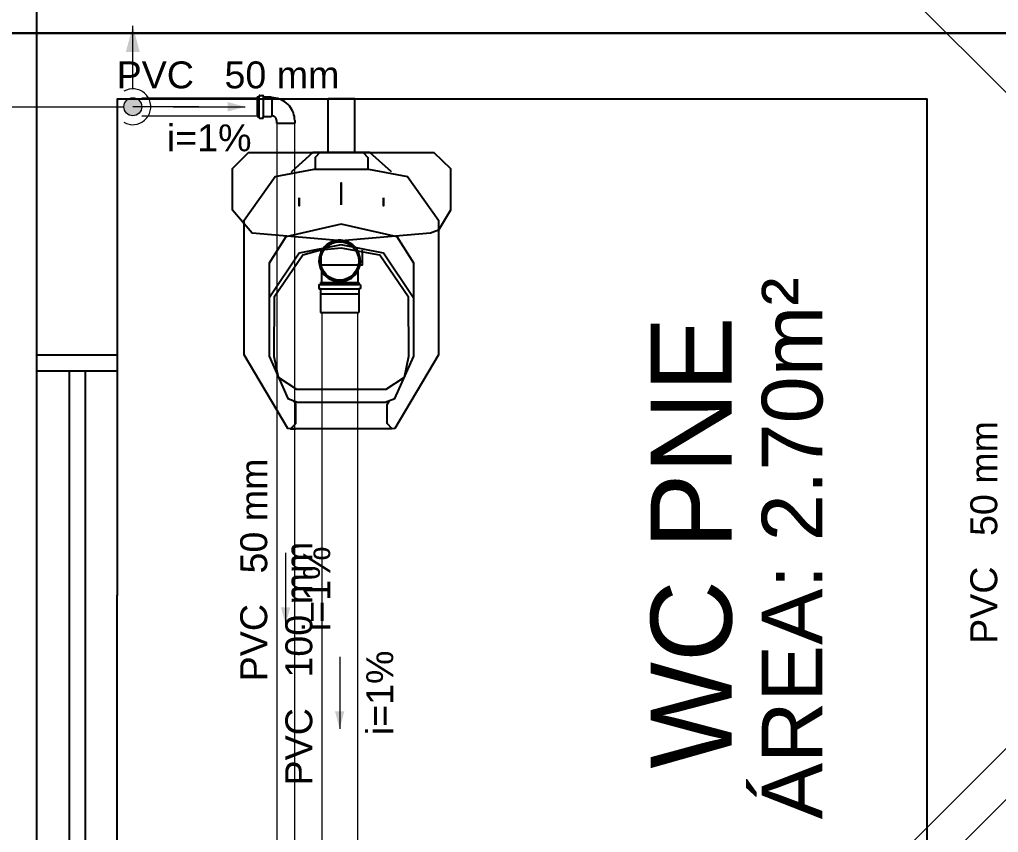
# Model space of a CAD drawing. Header units: millimetres. Extents: x -823 to -490, y -63 to 119.
# Drawn here: x -793.281 to -789.638, y 66.556 to 69.581 of the extents above; entities that cross this region are included whole.
import ezdxf

# ---------------------------------------------------------------- set-up
doc = ezdxf.new("R2010")
doc.units = ezdxf.units.MM
doc.header["$LTSCALE"] = 0.2
doc.header["$MEASUREMENT"] = 0
for name, color, linetype, lineweight in [('CV-Colunas', 1, 'Continuous', 5), ('CV-Condutos', 1, 'Continuous', 5), ('CV-Indicação coluna', 5, 'Continuous', 5), ('CV-Sentido conduto', 9, 'Continuous', 5), ('CV-Textos conduto', 7, 'Continuous', 5), ('DI-Detalhes', 1, 'Continuous', 30), ('Nível 1', 7, 'Continuous', 5), ('TQ-Condutos', 5, 'Continuous', 5), ('TQ-Sentido conduto', 9, 'Continuous', 5), ('TQ-Textos conduto', 7, 'Continuous', 5)]:
    doc.layers.add(name, color=color, linetype=linetype, lineweight=lineweight)
doc.layers.add('Simbolos', color=5, linetype='Continuous')
doc.layers.add('Simbolos_int', color=2, linetype='Continuous')
doc.styles.add('Arial', font='arial.ttf')

msp = doc.modelspace()

# ---------------------------------------------------------------- hatches: boundary and pattern name
at = {"layer": 'CV-Colunas', "linetype": 'Continuous'}
msp.add_hatch(color=256, dxfattribs=at).paths.add_polyline_path([(-792.8266, 69.2567), (-792.8267, 69.2596), (-792.8271, 69.2625), (-792.8277, 69.2653), (-792.8286, 69.2681), (-792.8297, 69.2708), (-792.8311, 69.2734), (-792.8326, 69.2758), (-792.8344, 69.2781), (-792.8364, 69.2803), (-792.8385, 69.2823), (-792.8408, 69.284), (-792.8433, 69.2856), (-792.8459, 69.2869), (-792.8486, 69.2881), (-792.8514, 69.2889), (-792.8542, 69.2896), (-792.8571, 69.29), (-792.86, 69.2901), (-792.8629, 69.29), (-792.8658, 69.2896), (-792.8686, 69.2889), (-792.8714, 69.2881), (-792.8741, 69.2869), (-792.8767, 69.2856), (-792.8792, 69.284), (-792.8815, 69.2823), (-792.8836, 69.2803), (-792.8856, 69.2781), (-792.8874, 69.2758), (-792.8889, 69.2734), (-792.8903, 69.2708), (-792.8914, 69.2681), (-792.8923, 69.2653), (-792.8929, 69.2625), (-792.8933, 69.2596), (-792.8934, 69.2567), (-792.8933, 69.2538), (-792.8929, 69.2509), (-792.8923, 69.248), (-792.8914, 69.2453), (-792.8903, 69.2426), (-792.8889, 69.24), (-792.8874, 69.2375), (-792.8856, 69.2352), (-792.8836, 69.2331), (-792.8815, 69.2311), (-792.8792, 69.2293), (-792.8767, 69.2277), (-792.8741, 69.2264), (-792.8714, 69.2253), (-792.8686, 69.2244), (-792.8658, 69.2238), (-792.8629, 69.2234), (-792.86, 69.2233), (-792.8571, 69.2234), (-792.8542, 69.2238), (-792.8514, 69.2244), (-792.8486, 69.2253), (-792.8459, 69.2264), (-792.8433, 69.2277), (-792.8408, 69.2293), (-792.8385, 69.2311), (-792.8364, 69.2331), (-792.8344, 69.2352), (-792.8326, 69.2375), (-792.8311, 69.24), (-792.8297, 69.2426), (-792.8286, 69.2453), (-792.8277, 69.248), (-792.8271, 69.2509), (-792.8267, 69.2538)])
at = {"layer": 'CV-Condutos', "linetype": 'Continuous'}
msp.add_hatch(color=256, dxfattribs=at).paths.add_polyline_path([(-792.86, 69.5573), (-792.8859, 69.4605), (-792.8341, 69.4605)])
at = {"layer": 'CV-Sentido conduto', "linetype": 'Continuous'}
for points in [[(-792.442, 69.2567), (-792.5065, 69.274), (-792.5065, 69.2394)], [(-792.2911, 67.3293), (-792.2738, 67.3939), (-792.3084, 67.3939)]]:
    msp.add_hatch(color=256, dxfattribs=at).paths.add_polyline_path(points)
at = {"layer": 'TQ-Sentido conduto', "linetype": 'Continuous'}
msp.add_hatch(color=256, dxfattribs=at).paths.add_polyline_path([(-792.09, 66.9419), (-792.0727, 67.0064), (-792.1073, 67.0064)])

# ---------------------------------------------------------------- linework, layer by layer
for p, q in [((-792.1333, 69.0861), (-792.1333, 69.2867)), ((-792.0339, 69.2867), (-792.1333, 69.2867)), ((-792.0339, 69.0861), (-792.0339, 69.2867)), ((-792.2537, 68.0777), (-792.2537, 68.1489)), ((-791.8945, 68.0576), (-792.2727, 68.0576)), ((-792.2727, 68.0576), (-792.2537, 68.0576))]:
    msp.add_line(p, q)
at = {"linetype": 'Continuous'}
for p, q in [((-793.2189, 68.3325), (-793.2189, 68.2723)), ((-792.9179, 68.3325), (-793.2189, 68.3325)), ((-792.9179, 68.3325), (-792.9179, 68.2723)), ((-792.9179, 68.2723), (-793.2189, 68.2723)), ((-793.0975, 68.2723), (-793.0975, 66.385)), ((-793.0373, 68.2723), (-793.0373, 66.385))]:
    msp.add_line(p, q, dxfattribs=at)
for points in [[(-793.2189, 87.5596), (-793.2189, 67.4396), (-793.2189, 67.3593), (-793.2189, 67.3593), (-793.2189, 65.3707), (-791.6326, 65.3707), (-791.6326, 65.6717), (-792.2105, 65.6717), (-792.9169, 65.6717), (-792.9179, 67.3593), (-792.9179, 67.4396), (-792.9169, 67.4396), (-792.9169, 69.2867), (-789.9048, 69.2867), (-789.9048, 65.3707), (-789.6038, 65.3707)], [(-792.4894, 69.0269), (-792.4292, 69.0861), (-792.4292, 69.0861), (-791.7389, 69.0861), (-791.6777, 69.0269), (-791.6777, 69.0269), (-791.6777, 68.8723), (-791.7219, 68.7971), (-791.7219, 68.7971), (-791.752, 68.7861), (-791.752, 68.7861), (-792.0841, 68.758), (-792.0841, 68.758), (-792.4152, 68.7861), (-792.4152, 68.7861), (-792.4894, 68.8723), (-792.4894, 68.8723), (-792.4894, 69.0269)], [(-791.8975, 69.0148), (-791.9777, 69.0861), (-791.9777, 69.0861), (-792.1904, 69.0861), (-792.2697, 69.0148), (-792.2697, 69.0148)], [(-792.1644, 69.0861), (-792.1814, 69.068), (-792.1814, 69.068), (-792.1814, 69.0238)], [(-792.0028, 69.0861), (-791.9858, 69.068), (-791.9858, 69.068), (-791.9858, 69.0238)], [(-792.2537, 68.0777), (-792.2727, 68.0576), (-792.2727, 68.0576), (-792.2828, 68.0596), (-792.2828, 68.0596), (-792.4453, 68.3335), (-792.4453, 68.3335), (-792.4453, 68.8352), (-792.3299, 68.9968), (-792.3299, 68.9968), (-792.1844, 69.0248), (-792.1844, 69.0248), (-791.9828, 69.0248), (-791.9828, 69.0248), (-791.8373, 68.9968), (-791.8373, 68.9968), (-791.7219, 68.8352), (-791.7219, 68.8352), (-791.7219, 68.3335), (-791.8844, 68.0596), (-791.8844, 68.0596), (-791.8945, 68.0576), (-791.8945, 68.0576), (-791.9135, 68.0777), (-791.9135, 68.0777), (-791.9135, 68.1489), (-791.9065, 68.159), (-791.9065, 68.159)], [(-792.0841, 68.8914), (-792.0841, 68.9737), (-792.0841, 68.9737), (-792.0841, 68.8914)], [(-792.0841, 68.9014), (-792.0841, 68.9636), (-792.0841, 68.9636), (-792.0841, 68.9014)], [(-792.2406, 68.9175), (-792.2406, 68.8874), (-792.2406, 68.8874), (-792.2406, 68.9175)], [(-791.9266, 68.9175), (-791.9266, 68.8874), (-791.9266, 68.8874), (-791.9266, 68.9175)], [(-792.2908, 68.773), (-792.353, 68.6747), (-792.353, 68.6747), (-792.353, 68.3285), (-792.353, 68.3285), (-792.2828, 68.171), (-792.2828, 68.171), (-792.2466, 68.157), (-792.2466, 68.157), (-791.9205, 68.157), (-791.8844, 68.171), (-791.8844, 68.171), (-791.8142, 68.3285), (-791.8142, 68.3285), (-791.8142, 68.6747), (-791.8142, 68.6747), (-791.8764, 68.773), (-791.8764, 68.773), (-792.0841, 68.8192), (-792.0841, 68.8192), (-792.2908, 68.773), (-792.2908, 68.773)], [(-791.8162, 68.5463), (-791.9266, 68.7118), (-791.9266, 68.7118), (-792.0841, 68.7429), (-792.0841, 68.7429), (-792.2406, 68.7118), (-792.2406, 68.7118), (-792.351, 68.5463), (-792.351, 68.5463)], [(-792.1603, 68.7228), (-792.2266, 68.7038), (-792.2266, 68.7038), (-792.3339, 68.5483), (-792.3339, 68.5483), (-792.3349, 68.3285), (-792.3349, 68.3285), (-792.3189, 68.2503), (-792.3189, 68.2503), (-792.2506, 68.2051), (-792.2506, 68.2051), (-791.9165, 68.2051), (-791.8483, 68.2503), (-791.8483, 68.2503), (-791.8322, 68.3285), (-791.8322, 68.3285), (-791.8333, 68.5483), (-791.8333, 68.5483), (-791.9406, 68.7038), (-791.9406, 68.7038), (-792.0841, 68.7299), (-792.0841, 68.7299), (-792.1603, 68.7228), (-792.1603, 68.7228)], [(-792.1603, 68.7228), (-792.1603, 68.6646)], [(-792.0068, 68.7228), (-792.0068, 68.6667), (-792.1603, 68.6667), (-792.1603, 68.6667)]]:
    msp.add_lwpolyline(points)
msp.add_arc((-792.2637, 68.1489), 0.0107, 0, 74.6448)
at = {"layer": 'CV-Colunas'}
msp.add_circle((-792.86, 69.2567), 0.0334, dxfattribs=at)
at = {"layer": 'CV-Condutos'}
for p, q in [((-792.8266, 69.2901), (-792.3972, 69.2901)), ((-792.8266, 69.2233), (-792.3972, 69.2233)), ((-792.3245, 69.1957), (-792.3245, 65.8071)), ((-792.2577, 69.1957), (-792.2577, 65.8071))]:
    msp.add_line(p, q, dxfattribs=at)
for points in [[(-792.86, 69.3235), (-792.86, 69.5573)], [(-792.8934, 69.1988), (-792.8841, 69.1944), (-792.8741, 69.1914), (-792.8639, 69.19), (-792.8535, 69.1902), (-792.8433, 69.192), (-792.8335, 69.1953), (-792.8244, 69.2002), (-792.8161, 69.2063), (-792.8088, 69.2137), (-792.8028, 69.2222), (-792.7982, 69.2314), (-792.795, 69.2413), (-792.7934, 69.2515), (-792.7934, 69.2619), (-792.795, 69.2721), (-792.7982, 69.2819), (-792.8028, 69.2912), (-792.8088, 69.2996), (-792.8161, 69.307), (-792.8244, 69.3132), (-792.8335, 69.318), (-792.8433, 69.3214), (-792.8535, 69.3232), (-792.8639, 69.3234), (-792.8741, 69.322), (-792.8841, 69.319), (-792.8934, 69.3145)]]:
    msp.add_lwpolyline(points, dxfattribs=at)
at = {"layer": 'CV-Indicação coluna'}
for p, q in [((-790.6322, 70.3324), (-789.5973, 69.2976)), ((-794.0531, 69.2567), (-792.8934, 69.2567))]:
    msp.add_line(p, q, dxfattribs=at)
at = {"layer": 'CV-Sentido conduto'}
for points in [[(-792.7092, 69.2567), (-792.442, 69.2567)], [(-792.2911, 67.5966), (-792.2911, 67.3293)]]:
    msp.add_lwpolyline(points, dxfattribs=at)
at = {"layer": 'DI-Detalhes'}
msp.add_lwpolyline([(-793.39, 69.5312), (-786.1422, 69.5312), (-786.1422, 63.3557), (-793.39, 63.3557), (-793.39, 69.5312)], dxfattribs=at)
at = {"layer": 'Nível 1'}
msp.add_line((-792.6146, 69.2567), (-792.86, 69.2567), dxfattribs=at)
at = {"layer": 'Simbolos'}
for p, q in [((-792.3972, 69.2932), (-792.3972, 69.2201)), ((-792.3972, 69.2932), (-792.3914, 69.2932)), ((-792.3891, 69.2982), (-792.3901, 69.2942)), ((-792.3878, 69.2992), (-792.3761, 69.2992)), ((-792.3747, 69.2979), (-792.3744, 69.2944)), ((-792.3731, 69.2932), (-792.3451, 69.2932)), ((-792.3451, 69.2932), (-792.3424, 69.2905)), ((-792.3972, 69.2201), (-792.3914, 69.2201)), ((-792.3891, 69.2152), (-792.3901, 69.2191)), ((-792.3878, 69.2142), (-792.3761, 69.2142)), ((-792.3747, 69.2154), (-792.3744, 69.2189)), ((-792.3731, 69.2201), (-792.3451, 69.2201)), ((-792.3451, 69.2201), (-792.3424, 69.2228)), ((-792.325, 69.2051), (-792.325, 69.1957)), ((-792.2573, 69.2051), (-792.2573, 69.1957)), ((-792.1578, 68.6465), (-792.1578, 68.6028)), ((-792.0221, 68.6465), (-792.0221, 68.6028)), ((-792.167, 68.5932), (-792.167, 68.5806)), ((-792.166, 68.5945), (-792.1621, 68.5955)), ((-792.1658, 68.5792), (-792.1623, 68.5789)), ((-792.1611, 68.6028), (-792.1611, 68.5968)), ((-792.1611, 68.6028), (-792.0188, 68.6028)), ((-792.1611, 68.5776), (-792.1611, 68.5615)), ((-792.0188, 68.6028), (-792.0188, 68.5968)), ((-792.0188, 68.5776), (-792.0188, 68.5615)), ((-792.0139, 68.5945), (-792.0178, 68.5955)), ((-792.0142, 68.5792), (-792.0176, 68.5789)), ((-792.0129, 68.5932), (-792.0129, 68.5806)), ((-792.1611, 68.5615), (-792.1608, 68.5611)), ((-792.1608, 68.5611), (-792.1608, 68.4912)), ((-792.0188, 68.5615), (-792.0192, 68.5611)), ((-792.0192, 68.5611), (-792.0192, 68.4912))]:
    msp.add_line(p, q, dxfattribs=at)
for points in [[(-792.3914, 69.2932), (-792.3912, 69.2932), (-792.391, 69.2933), (-792.3908, 69.2933), (-792.3907, 69.2934), (-792.3905, 69.2936), (-792.3904, 69.2937), (-792.3903, 69.2939), (-792.3902, 69.294), (-792.3901, 69.2942)], [(-792.3878, 69.2992), (-792.388, 69.2992), (-792.3881, 69.2991), (-792.3883, 69.299), (-792.3885, 69.2989), (-792.3887, 69.2988), (-792.3888, 69.2987), (-792.3889, 69.2985), (-792.389, 69.2984), (-792.3891, 69.2982)], [(-792.3747, 69.2979), (-792.3748, 69.2982), (-792.3748, 69.2984), (-792.3749, 69.2986), (-792.3751, 69.2987), (-792.3752, 69.2989), (-792.3754, 69.299), (-792.3756, 69.2991), (-792.3758, 69.2991), (-792.3761, 69.2992)], [(-792.3744, 69.2944), (-792.3744, 69.2942), (-792.3743, 69.294), (-792.3742, 69.2938), (-792.3741, 69.2936), (-792.3739, 69.2935), (-792.3737, 69.2934), (-792.3735, 69.2933), (-792.3733, 69.2932), (-792.3731, 69.2932)], [(-792.2573, 69.2051), (-792.2576, 69.2125), (-792.2586, 69.2199), (-792.2602, 69.2272), (-792.2624, 69.2343), (-792.2653, 69.2412), (-792.2687, 69.2478), (-792.2727, 69.2541), (-792.2773, 69.26), (-792.2823, 69.2655), (-792.2878, 69.2706), (-792.2937, 69.2751), (-792.3, 69.2791), (-792.3066, 69.2825), (-792.3135, 69.2854), (-792.3206, 69.2876), (-792.3279, 69.2892), (-792.3353, 69.2902), (-792.3427, 69.2905)], [(-792.3901, 69.2191), (-792.3902, 69.2193), (-792.3903, 69.2195), (-792.3904, 69.2197), (-792.3905, 69.2198), (-792.3907, 69.2199), (-792.3908, 69.22), (-792.391, 69.2201), (-792.3912, 69.2201), (-792.3914, 69.2201)], [(-792.3891, 69.2152), (-792.389, 69.215), (-792.3889, 69.2148), (-792.3888, 69.2147), (-792.3887, 69.2145), (-792.3885, 69.2144), (-792.3883, 69.2143), (-792.3881, 69.2142), (-792.388, 69.2142), (-792.3878, 69.2142)], [(-792.3761, 69.2142), (-792.3758, 69.2142), (-792.3756, 69.2143), (-792.3754, 69.2143), (-792.3752, 69.2145), (-792.3751, 69.2146), (-792.3749, 69.2148), (-792.3748, 69.215), (-792.3748, 69.2152), (-792.3747, 69.2154)], [(-792.3731, 69.2201), (-792.3733, 69.2201), (-792.3735, 69.2201), (-792.3737, 69.22), (-792.3739, 69.2199), (-792.3741, 69.2197), (-792.3742, 69.2195), (-792.3743, 69.2193), (-792.3744, 69.2191), (-792.3744, 69.2189)], [(-792.325, 69.2051), (-792.3251, 69.2066), (-792.3253, 69.2082), (-792.3256, 69.2097), (-792.3261, 69.2112), (-792.3267, 69.2126), (-792.3274, 69.214), (-792.3282, 69.2153), (-792.3291, 69.2165), (-792.3302, 69.2176), (-792.3313, 69.2187), (-792.3326, 69.2196), (-792.3339, 69.2204), (-792.3352, 69.2211), (-792.3367, 69.2217), (-792.3381, 69.2222), (-792.3396, 69.2225), (-792.3412, 69.2227), (-792.3427, 69.2228)], [(-792.0221, 68.6465), (-792.0173, 68.6573), (-792.0143, 68.6686), (-792.013, 68.6803), (-792.0135, 68.6921), (-792.0158, 68.7036), (-792.0198, 68.7147), (-792.0254, 68.725), (-792.0326, 68.7343), (-792.0411, 68.7425), (-792.0507, 68.7492), (-792.0613, 68.7544), (-792.0725, 68.758), (-792.0841, 68.7597), (-792.0959, 68.7597), (-792.1075, 68.758), (-792.1187, 68.7544), (-792.1292, 68.7492), (-792.1389, 68.7425), (-792.1474, 68.7343), (-792.1545, 68.725), (-792.1602, 68.7147), (-792.1642, 68.7036), (-792.1665, 68.6921), (-792.167, 68.6803), (-792.1657, 68.6686), (-792.1626, 68.6573), (-792.1578, 68.6465)], [(-792.1578, 68.6465), (-792.153, 68.6387), (-792.1473, 68.6315), (-792.1407, 68.625), (-792.1334, 68.6193), (-792.1255, 68.6146), (-792.1171, 68.6108), (-792.1083, 68.6081), (-792.0992, 68.6065), (-792.09, 68.6059), (-792.0808, 68.6065), (-792.0717, 68.6081), (-792.0629, 68.6108), (-792.0545, 68.6146), (-792.0465, 68.6193), (-792.0392, 68.625), (-792.0327, 68.6315), (-792.0269, 68.6387), (-792.0221, 68.6465)], [(-792.166, 68.5945), (-792.1662, 68.5944), (-792.1664, 68.5943), (-792.1665, 68.5942), (-792.1667, 68.5941), (-792.1668, 68.5939), (-792.1669, 68.5938), (-792.1669, 68.5936), (-792.167, 68.5934), (-792.167, 68.5932)], [(-792.167, 68.5806), (-792.167, 68.5804), (-792.1669, 68.5801), (-792.1668, 68.5799), (-792.1667, 68.5798), (-792.1666, 68.5796), (-792.1664, 68.5795), (-792.1662, 68.5794), (-792.166, 68.5793), (-792.1658, 68.5793)], [(-792.1611, 68.5776), (-792.1611, 68.5778), (-792.1612, 68.578), (-792.1613, 68.5782), (-792.1614, 68.5784), (-792.1616, 68.5786), (-792.1617, 68.5787), (-792.1619, 68.5788), (-792.1621, 68.5789), (-792.1623, 68.5789)], [(-792.1621, 68.5956), (-792.1619, 68.5956), (-792.1618, 68.5957), (-792.1616, 68.5958), (-792.1615, 68.596), (-792.1613, 68.5961), (-792.1612, 68.5963), (-792.1612, 68.5965), (-792.1611, 68.5966), (-792.1611, 68.5968)], [(-792.0188, 68.5968), (-792.0188, 68.5966), (-792.0188, 68.5965), (-792.0187, 68.5963), (-792.0186, 68.5961), (-792.0185, 68.596), (-792.0183, 68.5958), (-792.0182, 68.5957), (-792.018, 68.5956), (-792.0178, 68.5956)], [(-792.0176, 68.5789), (-792.0178, 68.5789), (-792.018, 68.5788), (-792.0182, 68.5787), (-792.0184, 68.5786), (-792.0185, 68.5784), (-792.0187, 68.5782), (-792.0188, 68.578), (-792.0188, 68.5778), (-792.0188, 68.5776)], [(-792.0142, 68.5793), (-792.0139, 68.5793), (-792.0137, 68.5794), (-792.0135, 68.5795), (-792.0134, 68.5796), (-792.0132, 68.5798), (-792.0131, 68.5799), (-792.013, 68.5801), (-792.013, 68.5804), (-792.0129, 68.5806)], [(-792.0129, 68.5932), (-792.013, 68.5934), (-792.013, 68.5936), (-792.0131, 68.5938), (-792.0132, 68.5939), (-792.0133, 68.5941), (-792.0134, 68.5942), (-792.0136, 68.5943), (-792.0138, 68.5944), (-792.0139, 68.5945)]]:
    msp.add_lwpolyline(points, dxfattribs=at)
at = {"layer": 'Simbolos_int'}
for p, q in [((-792.3904, 69.2932), (-792.3904, 69.2201)), ((-792.3743, 69.2932), (-792.3743, 69.2201)), ((-792.3424, 69.2905), (-792.3424, 69.2228)), ((-792.325, 69.1957), (-792.2573, 69.1957)), ((-792.1611, 68.5958), (-792.0188, 68.5958)), ((-792.1611, 68.5788), (-792.0188, 68.5788)), ((-792.1578, 68.6028), (-792.0221, 68.6028)), ((-792.1608, 68.5611), (-792.0192, 68.5611)), ((-792.1608, 68.4912), (-792.0192, 68.4912))]:
    msp.add_line(p, q, dxfattribs=at)
msp.add_circle((-792.09, 68.6829), 0.0712, dxfattribs=at)
at = {"layer": 'TQ-Condutos'}
for p, q in [((-787.9325, 68.5462), (-790.3645, 66.113)), ((-792.1568, 68.4912), (-792.1568, 65.6561)), ((-792.0232, 68.4912), (-792.0232, 65.6561)), ((-787.838, 68.4517), (-790.27, 66.0185))]:
    msp.add_line(p, q, dxfattribs=at)
at = {"layer": 'TQ-Sentido conduto'}
msp.add_lwpolyline([(-792.09, 67.2091), (-792.09, 66.9419)], dxfattribs=at)

# ---------------------------------------------------------------- texts
at = {"rotation": 90.0002, "line_spacing_factor": 0.798, "style": 'Arial'}
for s, insert, char_height, width, attachment_point in [('ÁREA: 2.70m²', (-790.2898, 67.6131), 0.2259, 3.25296, 8), ('WC PNE', (-790.6267, 66.7934), 0.3012, 2.168633, 7)]:
    msp.add_mtext(s, dxfattribs=dict(at, insert=insert, char_height=char_height, width=width, attachment_point=attachment_point))
at = {"layer": 'CV-Textos conduto', "char_height": 0.10021, "line_spacing_factor": 0.6, "style": 'Arial'}
for s, insert, width, attachment_point in [('PVC', (-792.6324, 69.3238), 0.57591, 9), ('50 mm', (-792.5188, 69.3238), 0.855617, 7), ('i=1%', (-792.5756, 69.09), 0.630293, 8)]:
    msp.add_mtext(s, dxfattribs=dict(at, insert=insert, width=width, attachment_point=attachment_point))
at = {"layer": 'CV-Textos conduto', "char_height": 0.10021, "rotation": 90.0002, "line_spacing_factor": 0.6, "style": 'Arial'}
for s, insert, width, attachment_point in [('50 mm', (-789.6409, 67.6592), 0.855617, 7), ('50 mm', (-792.3583, 67.5197), 0.855617, 7), ('i=1%', (-792.1245, 67.463), 0.630293, 8), ('PVC', (-789.6409, 67.5456), 0.57591, 9), ('PVC', (-792.3583, 67.4062), 0.57591, 9)]:
    msp.add_mtext(s, dxfattribs=dict(at, insert=insert, width=width, attachment_point=attachment_point))
at = {"layer": 'TQ-Textos conduto', "char_height": 0.10021, "rotation": 90.0002, "line_spacing_factor": 0.6, "style": 'Arial'}
for s, insert, width, attachment_point in [('100 mm', (-792.1905, 67.1323), 1.01128, 7), ('i=1%', (-791.8899, 67.0755), 0.630293, 8), ('PVC', (-792.1905, 67.0187), 0.57591, 9)]:
    msp.add_mtext(s, dxfattribs=dict(at, insert=insert, width=width, attachment_point=attachment_point))

doc.saveas('drawing.dxf')
